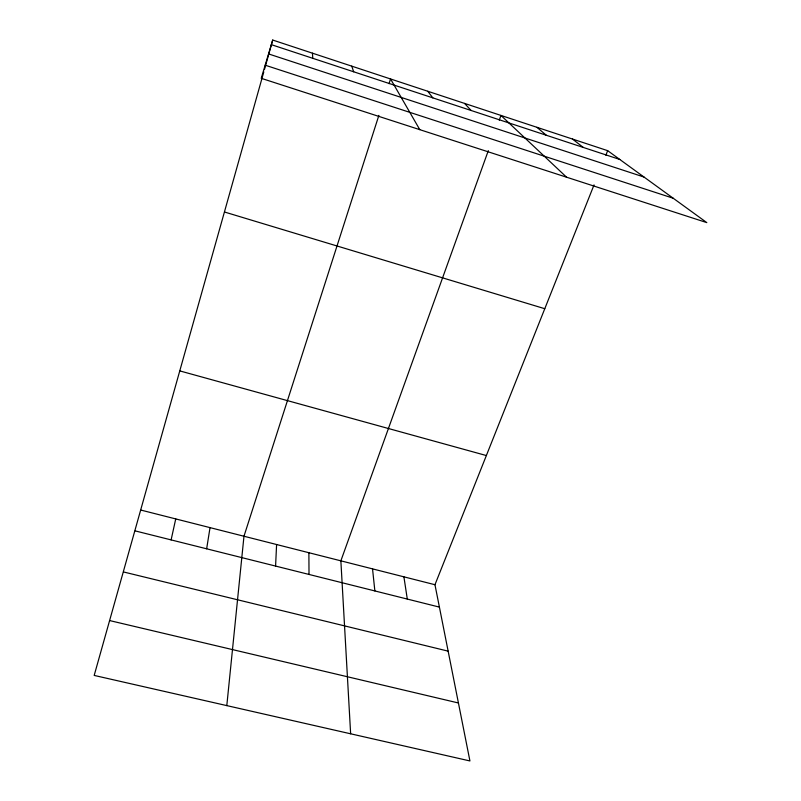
<?xml version="1.0" encoding="UTF-8"?>
<svg xmlns="http://www.w3.org/2000/svg" width="801" height="801" viewBox="0 0 801 801"><rect width="100%" height="100%" fill="white"/><g stroke="black" fill="none" stroke-linecap="round" stroke-linejoin="round"><path stroke-width="1.2" d="M275.584 566.067L276.595 544.52M226.803 705.611L243.975 536.239L378.873 115.384M206.648 548.795L210.032 527.619M171.114 539.894L175.739 518.918M594.042 184.901L434.963 584.72L469.927 760.95L94.188 675.423L263.799 71.88M264.46 69.517L272.71 40.05L607.669 150.668L706.812 222.618L261.236 78.308L272.71 40.05M389.046 83.664L390.548 78.969L419.794 129.662M488.31 150.638L340.866 560.83L350.638 733.796M499.273 120.13L500.955 115.434L566.577 177.201M605.846 155.234L607.669 150.668M109.747 620.595L458.422 702.978M123.544 571.964L448.149 651.153M135.199 530.903L439.409 607.108M141.086 510.127L434.963 584.72M180.055 370.973L486.357 455.549M224.56 212.025L544.78 308.715M265.171 65.191L673.21 198.237M268.545 53.917L644.004 177.041M271.329 44.656L619.774 159.459M572.495 139.054L583.268 147.434M536.93 127.309L546.322 135.259M464.58 103.419L471.108 110.478M427.774 91.264L432.83 97.862M351.739 66.153L353.682 71.79M403.904 576.83L407.298 599.068M372.535 568.87L374.868 590.938M312.46 53.176L312.76 58.303M308.886 552.71L309.016 574.437"/></g></svg>
